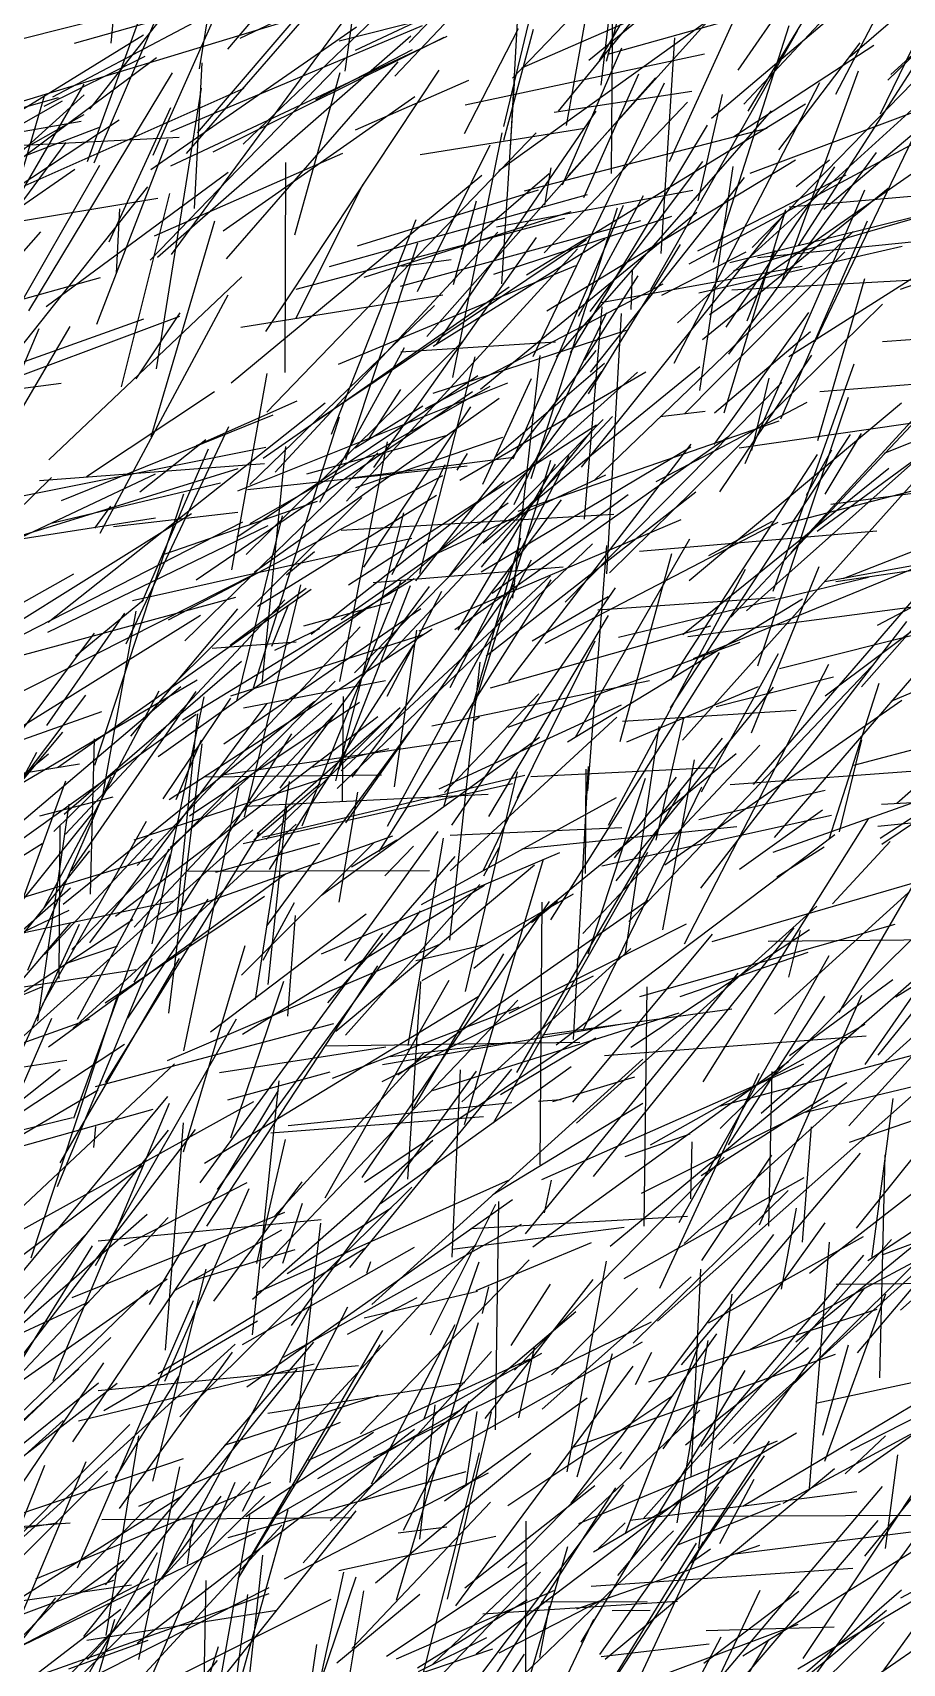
# Model space of a CAD drawing. Header units: metres. Extents: x 0 to 1019, y 0 to 619.
# Drawn here: x 811.9 to 873.8, y 182.3 to 298.4 of the extents above; entities that cross this region are included whole.
import ezdxf

# ---------------------------------------------------------------- set-up
doc = ezdxf.new("R2010")
doc.units = ezdxf.units.M

msp = doc.modelspace()

# ---------------------------------------------------------------- linework, layer by layer
at = {"color": 243}
for p, q in [((838.66, 297.69), (857.03, 317.19)), ((826.8, 227.09), (844.01, 237.71)), ((847.98, 217.8), (848.12, 236.49)), ((823.95, 175.55), (824.21, 188.21))]:
    msp.add_line(p, q, dxfattribs=at)
at = {"color": 80}
for p, q in [((825.75, 297.21), (840.53, 314.6)), ((860.32, 282.04), (865.7, 298.88)), ((845.75, 252.21), (858.73, 269.1)), ((841.11, 243.27), (846.6, 262.43)), ((870.48, 213.29), (874.74, 218.59)), ((845.92, 204.94), (848.72, 209.3))]:
    msp.add_line(p, q, dxfattribs=at)
at = {"color": 209}
for p, q in [((834.1, 295.63), (836.85, 315.13)), ((830.61, 280.12), (849.73, 285.17)), ((847.41, 255.09), (852.81, 258.26)), ((851.4, 232.81), (855.48, 245.31)), ((834.07, 232.33), (840.71, 241.52))]:
    msp.add_line(p, q, dxfattribs=at)
at = {"color": 140}
msp.add_line((852.7, 296.34), (857.86, 315.26), dxfattribs=at)
at = {"color": 211}
for p, q in [((846, 295.13), (863.93, 313.82)), ((842.6, 291.2), (846.44, 298.67)), ((843.3, 250.5), (848.73, 267.95))]:
    msp.add_line(p, q, dxfattribs=at)
at = {"color": 58}
for p, q in [((869.02, 294), (879.35, 313.77)), ((867.74, 269.35), (871.08, 280.89)), ((828.48, 240.95), (837.04, 249.46)), ((854.01, 170.55), (873.7, 187.56))]:
    msp.add_line(p, q, dxfattribs=at)
at = {"color": 130}
for p, q in [((852.2, 296.39), (861.69, 312.75)), ((828.2, 210.45), (846.39, 229.52)), ((819.29, 183.76), (839.04, 198.99))]:
    msp.add_line(p, q, dxfattribs=at)
at = {"color": 180}
for p, q in [((815.92, 292.94), (830.43, 311.37)), ((871.98, 256.2), (888.75, 265.09)), ((852.31, 182.8), (860, 183.72))]:
    msp.add_line(p, q, dxfattribs=at)
at = {"color": 251}
for p, q in [((817.43, 297.64), (818.76, 311.12)), ((862.72, 277.87), (864.7, 282.89)), ((867.88, 272.85), (885.93, 274.26)), ((852.23, 182.95), (860.69, 194.89))]:
    msp.add_line(p, q, dxfattribs=at)
at = {"color": 95}
for p, q in [((845.86, 290.16), (846.94, 309.9)), ((809, 273.48), (820.06, 287.41)), ((858.25, 271.24), (869.67, 282.77)), ((832.29, 264.96), (838.33, 275.96)), ((824.26, 213.43), (836.43, 231.96)), ((805.39, 194.68), (820.06, 208.89))]:
    msp.add_line(p, q, dxfattribs=at)
at = {"color": 178}
msp.add_line((872.21, 292.59), (880.64, 309.95), dxfattribs=at)
at = {"color": 67}
for p, q in [((851.44, 296.41), (866.59, 308.81)), ((819.21, 273.75), (822.35, 278.45)), ((821.15, 243.86), (825.95, 251.02))]:
    msp.add_line(p, q, dxfattribs=at)
at = {"color": 112}
for p, q in [((852.32, 294.65), (854.04, 309.3)), ((854.14, 247.9), (863.52, 251.84)), ((854.02, 218.39), (858.65, 220)), ((810.52, 180.83), (828.69, 187.3))]:
    msp.add_line(p, q, dxfattribs=at)
at = {"color": 38}
for p, q in [((816.24, 289.12), (824.53, 308.49)), ((812.82, 278.9), (825.77, 288.45)), ((825.95, 251.17), (839.64, 255.55)), ((834.13, 227.03), (843.68, 237.75)), ((825.75, 222.43), (833.04, 224.43)), ((844.2, 169.4), (851.8, 185.46))]:
    msp.add_line(p, q, dxfattribs=at)
at = {"color": 111}
for p, q in [((823.58, 291.24), (838.42, 308.64)), ((858.13, 255.54), (872.79, 267.39)), ((818.95, 257.96), (838.84, 262.41)), ((869.02, 259.32), (881.74, 261.19)), ((840.32, 223.09), (857.87, 228.62))]:
    msp.add_line(p, q, dxfattribs=at)
at = {"color": 24}
for p, q in [((823.74, 295.81), (825.79, 308.53)), ((813.81, 217.94), (822.31, 232.49))]:
    msp.add_line(p, q, dxfattribs=at)
at = {"color": 231}
for p, q in [((862.48, 293.29), (876.08, 307.85)), ((810.26, 277.8), (816.64, 288.94)), ((812.96, 256.43), (832.68, 272.04)), ((810.18, 244.45), (823.57, 252.32)), ((814.03, 236.35), (831.92, 250.81)), ((835.19, 198.65), (847.19, 211.03)), ((836.26, 188.06), (847.32, 197.29))]:
    msp.add_line(p, q, dxfattribs=at)
at = {"color": 8}
for p, q in [((872.93, 295.4), (887.06, 308.27)), ((852.56, 225.59), (871.18, 226.97))]:
    msp.add_line(p, q, dxfattribs=at)
at = {"color": 216}
for p, q in [((822.81, 289.79), (837.98, 307.25)), ((821.26, 202.4), (827.26, 216.11))]:
    msp.add_line(p, q, dxfattribs=at)
at = {"color": 108}
for p, q in [((837.64, 295.28), (848.76, 307.02)), ((861.22, 277.41), (868.94, 288.83)), ((827.33, 263.45), (844.42, 273.22)), ((821.3, 204.6), (822.58, 220.79)), ((857.73, 192.32), (859.94, 205.29)), ((804.5, 183.31), (817.17, 196.01))]:
    msp.add_line(p, q, dxfattribs=at)
at = {"color": 86}
for p, q in [((845.39, 291.7), (848.96, 306.64)), ((826.63, 297.98), (836.77, 302.83)), ((854.46, 278.67), (854.55, 281.47)), ((841.9, 255.9), (861.41, 269.67)), ((853.42, 181.38), (864.3, 198.13))]:
    msp.add_line(p, q, dxfattribs=at)
at = {"color": 94}
for p, q in [((826.84, 290.44), (842.86, 305.79)), ((860.02, 278.31), (879.18, 291.68)), ((856.64, 279.69), (862.64, 282.78)), ((854.05, 232.87), (856.45, 249))]:
    msp.add_line(p, q, dxfattribs=at)
at = {"color": 16}
for p, q in [((849.84, 291.78), (852.45, 306.24)), ((846.37, 243.91), (851.89, 255.09)), ((827.81, 208.71), (845.73, 216.72))]:
    msp.add_line(p, q, dxfattribs=at)
at = {"color": 205}
for p, q in [((815.75, 289.21), (821.25, 304.35)), ((853.06, 288.35), (853.16, 303.07)), ((866.37, 283.24), (877.14, 299.97)), ((873.37, 243.53), (891.04, 259.21))]:
    msp.add_line(p, q, dxfattribs=at)
at = {"color": 228}
for p, q in [((820.42, 289.67), (827.11, 304.68)), ((833.12, 269.8), (839.16, 285.07)), ((825.91, 254.79), (831.31, 258.84)), ((844.43, 251.76), (860.13, 256.16)), ((857.94, 229.79), (867.06, 232.94)), ((806.82, 224.96), (815.9, 228.16)), ((806.67, 204.82), (821.48, 222.67))]:
    msp.add_line(p, q, dxfattribs=at)
at = {"color": 165}
for p, q in [((834.82, 297.13), (850.11, 304.32)), ((869.29, 241.5), (870.88, 248.04)), ((828.8, 220.07), (843.95, 221.23)), ((803.28, 185.66), (818.89, 187.92))]:
    msp.add_line(p, q, dxfattribs=at)
at = {"color": 75}
for p, q in [((849.94, 288.17), (865.09, 304.94)), ((847.85, 222.32), (849.46, 222.44))]:
    msp.add_line(p, q, dxfattribs=at)
at = {"color": 185}
for p, q in [((857.18, 289.22), (864.08, 304.35)), ((825.49, 245.58), (842.31, 248.03))]:
    msp.add_line(p, q, dxfattribs=at)
at = {"color": 188}
for p, q in [((870.03, 296.69), (879.46, 304.78)), ((836.93, 238.38), (838.95, 240.49)), ((842.4, 222.28), (854.44, 233.19)), ((806.91, 208.23), (819.67, 217.75)), ((866.7, 182.67), (875.25, 195.54))]:
    msp.add_line(p, q, dxfattribs=at)
at = {"color": 23}
for p, q in [((872.73, 294.99), (882.35, 304.35)), ((834.42, 210.5), (845.96, 224.61)), ((834.92, 165.02), (846.87, 182.97))]:
    msp.add_line(p, q, dxfattribs=at)
at = {"color": 249}
for p, q in [((862.07, 295.72), (867.58, 303.69)), ((814.82, 297.64), (827.69, 301.26)), ((819.64, 257.88), (824.37, 268.77)), ((826.41, 250.89), (829.63, 263.99)), ((832.41, 237), (847.92, 248.24))]:
    msp.add_line(p, q, dxfattribs=at)
at = {"color": 91}
for p, q in [((845.03, 288.56), (863.66, 301.95)), ((834.26, 205.76), (839.21, 208.37))]:
    msp.add_line(p, q, dxfattribs=at)
at = {"color": 32}
for p, q in [((849.28, 292.8), (857.16, 302.44)), ((861.41, 275.5), (871.91, 289.84)), ((856.85, 239.14), (873.71, 250.87)), ((820.79, 202.96), (835.5, 211.86)), ((826.78, 205.01), (839.04, 211.95)), ((841.38, 186.88), (844.52, 200.23)), ((808.67, 180.11), (815.67, 196.69))]:
    msp.add_line(p, q, dxfattribs=at)
at = {"color": 241}
for p, q in [((852.78, 296.85), (870.42, 301.79)), ((803.6, 235.91), (822.4, 251.84)), ((843.95, 238.77), (847.51, 246.21))]:
    msp.add_line(p, q, dxfattribs=at)
at = {"color": 48}
for p, q in [((862.77, 292.8), (868.32, 301.87)), ((808.26, 244.96), (816.25, 255.64))]:
    msp.add_line(p, q, dxfattribs=at)
at = {"color": 54}
for p, q in [((802.82, 295.87), (822.41, 300.82)), ((862.92, 288.39), (875.04, 292.9)), ((864.57, 258.64), (870.32, 274.8)), ((837.12, 241.91), (847.35, 260.87)), ((814.79, 221.11), (821.67, 239.92)), ((816.32, 223.37), (833.29, 227.86))]:
    msp.add_line(p, q, dxfattribs=at)
at = {"color": 235}
for p, q in [((821.74, 282.59), (835.68, 301.53)), ((863.46, 253.31), (869.91, 272.44)), ((802.99, 258.66), (820.6, 266.98)), ((851.36, 244.43), (852.72, 261.87)), ((858.97, 177.67), (863.63, 187.52))]:
    msp.add_line(p, q, dxfattribs=at)
at = {"color": 107}
for p, q in [((868.16, 285.81), (886.04, 300.93)), ((826.49, 188.36), (836.58, 204.99)), ((832.14, 195.48), (848.09, 204.39)), ((841.17, 193.89), (851.31, 201.21))]:
    msp.add_line(p, q, dxfattribs=at)
at = {"color": 168}
for p, q in [((813.28, 293.8), (825.53, 300.27)), ((816.65, 262.75), (825.77, 279.71)), ((812.56, 229.22), (819.95, 242.25)), ((846.66, 240.28), (861.97, 241.87)), ((820.78, 235.29), (837.49, 241.21)), ((862.39, 182.86), (875.97, 191.2)), ((839.31, 181.75), (844.19, 184.15)), ((829.43, 178.23), (844.6, 183.36))]:
    msp.add_line(p, q, dxfattribs=at)
at = {"color": 64}
for p, q in [((833.66, 297.8), (844.17, 300.45)), ((848.96, 292.71), (858.76, 294.22)), ((834.77, 252.82), (852.46, 270.85)), ((859.58, 223.71), (871.34, 242.42)), ((827.81, 210.78), (829.84, 219.6))]:
    msp.add_line(p, q, dxfattribs=at)
at = {"color": 183}
for p, q in [((846.66, 295.87), (855.99, 299.94)), ((839.24, 279.96), (844.41, 290.4)), ((851.56, 274.22), (862.51, 288.06)), ((851.02, 234.27), (863.61, 247.68)), ((856.71, 234.52), (858.95, 246.62)), ((810.18, 234.01), (814.21, 245.14)), ((869.95, 220.58), (886.05, 238.34))]:
    msp.add_line(p, q, dxfattribs=at)
at = {"color": 194}
for p, q in [((860.18, 292.3), (868.67, 299.47)), ((795.84, 283.24), (813.98, 293.53)), ((826.85, 250.33), (836.97, 252.28)), ((822.06, 243.81), (823.86, 248.04)), ((854.44, 226.18), (867.14, 234.55)), ((827.51, 205.69), (829.4, 223.78)), ((867.14, 210.08), (885.01, 224)), ((858.04, 203.56), (870.77, 218.64)), ((803.42, 194.89), (821.49, 214.06)), ((805.82, 186.24), (818.77, 199.33))]:
    msp.add_line(p, q, dxfattribs=at)
at = {"color": 210}
for p, q in [((863.06, 283.09), (879.89, 300.38)), ((848.46, 278.59), (866.14, 289.32)), ((818.17, 273.17), (821.61, 286.93)), ((850.71, 278.2), (855.34, 286.78)), ((861.61, 280.07), (875.05, 280.82)), ((831.68, 255.57), (845.42, 266.43)), ((817.02, 229.32), (828.36, 236.91)), ((829.78, 188.33), (844.3, 195.89))]:
    msp.add_line(p, q, dxfattribs=at)
at = {"color": 98}
for p, q in [((810.12, 293.2), (829.36, 299.03)), ((808.67, 282.93), (815.53, 294.71)), ((842.26, 266.52), (855.5, 274.24)), ((833.51, 182.35), (839.42, 187.25))]:
    msp.add_line(p, q, dxfattribs=at)
at = {"color": 204}
for p, q in [((820.26, 288.64), (834.9, 298.8)), ((833.72, 252.2), (837.1, 269.25)), ((809.54, 248.05), (823.79, 256.92)), ((802.19, 228.58), (812.15, 247.17))]:
    msp.add_line(p, q, dxfattribs=at)
at = {"color": 246}
for p, q in [((821.69, 291.34), (839.61, 298.9)), ((846.13, 264.79), (852.73, 278.46)), ((827.06, 261.25), (842.62, 276.57)), ((817.74, 235.51), (836.41, 249.71)), ((861.49, 244.87), (880.71, 246.28)), ((827.09, 202), (846.01, 215.34))]:
    msp.add_line(p, q, dxfattribs=at)
at = {"color": 19}
for p, q in [((845.39, 290.72), (847.49, 298.62)), ((801.49, 289.64), (815.31, 292.09)), ((806.77, 272.41), (822.33, 278.21)), ((827.14, 265.87), (842.79, 267.54))]:
    msp.add_line(p, q, dxfattribs=at)
at = {"color": 215}
for p, q in [((855.84, 280.09), (866.28, 298.52)), ((812.36, 242.64), (817.59, 243.99)), ((851.03, 227.38), (859.47, 244.7)), ((821.46, 225.23), (840.83, 233.51)), ((808.74, 189.09), (826.26, 205.04))]:
    msp.add_line(p, q, dxfattribs=at)
at = {"color": 82}
for p, q in [((803.88, 288.46), (819.74, 298.23)), ((806.15, 261.61), (820.59, 263.84)), ((822.15, 235.56), (823.6, 249.89))]:
    msp.add_line(p, q, dxfattribs=at)
at = {"color": 131}
for p, q in [((820.73, 282.39), (838.78, 298.16)), ((852.85, 241.97), (862.6, 260.2)), ((836.12, 196.99), (855.91, 206.63))]:
    msp.add_line(p, q, dxfattribs=at)
at = {"color": 79}
for p, q in [((821.69, 288.89), (841.35, 298.14)), ((828.44, 277.1), (840.79, 295.7)), ((834.59, 245.38), (849.49, 265.13)), ((853.67, 247.93), (857.34, 261.31)), ((820.37, 233.53), (824.05, 251.1))]:
    msp.add_line(p, q, dxfattribs=at)
at = {"color": 220}
for p, q in [((824.69, 289.9), (841.15, 298.05)), ((859.23, 286.4), (860.96, 293.97)), ((841.72, 211.24), (842.31, 224.55))]:
    msp.add_line(p, q, dxfattribs=at)
at = {"color": 167}
for p, q in [((832.01, 293.61), (838.89, 297.18)), ((824.16, 245.42), (836.69, 245.56)), ((858.32, 197.87), (867.07, 204.81))]:
    msp.add_line(p, q, dxfattribs=at)
at = {"color": 115}
for p, q in [((849.57, 287.55), (853.78, 297.29)), ((848.88, 222.31), (854.72, 224.06)), ((810.42, 183.27), (827.74, 191.63))]:
    msp.add_line(p, q, dxfattribs=at)
at = {"color": 159}
for p, q in [((856.59, 282.67), (857.55, 298.02)), ((803.04, 282.31), (818, 292.17)), ((863.45, 282.38), (879.26, 283.99)), ((795.3, 222.34), (814.28, 225.24))]:
    msp.add_line(p, q, dxfattribs=at)
at = {"color": 198}
for p, q in [((861.75, 290.98), (871.73, 297.49)), ((817.61, 263.23), (826.46, 264.26)), ((837.6, 244.71), (839.2, 255.86)), ((811.75, 211.19), (817.95, 229.95)), ((858.69, 215.38), (858.8, 219.44)), ((820.4, 195.29), (824.21, 210.38)), ((837.74, 182.64), (849.01, 187.53)), ((848.05, 186.69), (855.58, 186.73)), ((814.42, 181.93), (820.08, 183.98))]:
    msp.add_line(p, q, dxfattribs=at)
at = {"color": 30}
for p, q in [((864.97, 290.04), (870.74, 297.66)), ((850.13, 275.6), (859.88, 291.8)), ((861.48, 282.03), (875.34, 285.45)), ((859.42, 237.5), (874.08, 256.47)), ((872.95, 250.8), (883.15, 255.09)), ((829.7, 204.12), (846.65, 213.58)), ((859.07, 192.8), (875.03, 192.87)), ((852.12, 190.49), (854.03, 192.32))]:
    msp.add_line(p, q, dxfattribs=at)
at = {"color": 12}
for p, q in [((802.42, 283.01), (820.66, 296.61)), ((848.74, 235.24), (860.74, 254.27)), ((812.07, 188.33), (828.8, 195.21))]:
    msp.add_line(p, q, dxfattribs=at)
at = {"color": 25}
for p, q in [((812.67, 293.14), (819.87, 296.71)), ((834.14, 242.14), (846.17, 259.17)), ((831.16, 256.17), (837.31, 257.85)), ((849.11, 226.33), (868.94, 241.31))]:
    msp.add_line(p, q, dxfattribs=at)
at = {"color": 118}
for p, q in [((820.21, 282.19), (834.15, 296.59)), ((857.76, 277.72), (877.31, 295.53)), ((863.03, 268.65), (864.27, 273.79)), ((802.7, 234.11), (815.64, 251.22)), ((833.19, 223.98), (846.49, 229.05))]:
    msp.add_line(p, q, dxfattribs=at)
at = {"color": 238}
for p, q in [((823.38, 285.86), (823.92, 296.22)), ((839.25, 174.27), (857.47, 191.75))]:
    msp.add_line(p, q, dxfattribs=at)
at = {"color": 39}
for p, q in [((825.65, 282.27), (837.86, 296.31)), ((846.87, 287.12), (864.14, 291.58)), ((832.87, 229.32), (841.92, 239.75)), ((865.67, 231.15), (866.5, 234.49))]:
    msp.add_line(p, q, dxfattribs=at)
at = {"color": 123}
for p, q in [((842.64, 293.25), (859.68, 296.86)), ((852.72, 259.86), (853.77, 278.4)), ((822.68, 255.09), (836.43, 268.48)), ((838.7, 177.86), (843.66, 197.3)), ((853.51, 188.57), (858.02, 193.95))]:
    msp.add_line(p, q, dxfattribs=at)
at = {"color": 146}
for p, q in [((811.59, 278.57), (821.8, 295.51)), ((842.62, 187.7), (851.86, 194.97))]:
    msp.add_line(p, q, dxfattribs=at)
at = {"color": 242}
for p, q in [((830.52, 283.98), (833.74, 295.55)), ((865.15, 208.96), (866.21, 214.72)), ((841.98, 186.41), (854.6, 203.47))]:
    msp.add_line(p, q, dxfattribs=at)
at = {"color": 142}
for p, q in [((834.82, 291.47), (842.89, 294.99)), ((806.5, 218.78), (813.81, 224.6))]:
    msp.add_line(p, q, dxfattribs=at)
at = {"color": 245}
for p, q in [((839.9, 276.75), (856.19, 295.16)), ((802.15, 191.33), (815.13, 203.28)), ((819.4, 193.5), (833.76, 199.49))]:
    msp.add_line(p, q, dxfattribs=at)
at = {"color": 240}
for p, q in [((845.25, 280.5), (846.17, 295.14)), ((815.68, 266.79), (824.79, 272.85)), ((836.75, 224.94), (854.11, 227.89)), ((825.14, 224.38), (836.99, 226.2)), ((833.04, 192.48), (850.52, 207.37)), ((802.12, 190.91), (817.42, 205.51))]:
    msp.add_line(p, q, dxfattribs=at)
at = {"color": 179}
for p, q in [((847.48, 275.34), (856.83, 294.8)), ((829.09, 214.18), (839.75, 225.82))]:
    msp.add_line(p, q, dxfattribs=at)
at = {"color": 225}
for p, q in [((851.08, 286.65), (854.99, 295.44)), ((839.12, 259.36), (851.97, 275.76)), ((823.02, 242.63), (835.12, 250.73)), ((829.96, 210.07), (837.38, 214.75)), ((860.38, 180.8), (872.34, 194.9)), ((846.96, 181.02), (846.97, 192.45))]:
    msp.add_line(p, q, dxfattribs=at)
at = {"color": 88}
for p, q in [((857.51, 274.85), (867.89, 294.84)), ((866.2, 287.43), (868.58, 289.33)), ((859.62, 182.34), (866.38, 187.45))]:
    msp.add_line(p, q, dxfattribs=at)
at = {"color": 97}
for p, q in [((865.13, 280.52), (870.64, 295.65)), ((828.18, 252.04), (829.87, 268.93)), ((853.55, 255.36), (871.35, 259.62)), ((868.24, 196.71), (872.58, 208.63)), ((871.6, 181.24), (887.94, 192.58))]:
    msp.add_line(p, q, dxfattribs=at)
at = {"color": 74}
for p, q in [((867.56, 276.39), (876.95, 295.96)), ((829.11, 267.1), (844.96, 284.18)), ((846.03, 258.14), (847.97, 275.4)), ((803.23, 256.99), (813.19, 266.71))]:
    msp.add_line(p, q, dxfattribs=at)
at = {"color": 157}
for p, q in [((794.08, 288.26), (813.7, 293.76)), ((826.04, 260.14), (828.54, 274.12)), ((859.45, 244.34), (864.94, 254.2))]:
    msp.add_line(p, q, dxfattribs=at)
at = {"color": 121}
for p, q in [((806.9, 274.13), (812.69, 293.89)), ((833.62, 274.79), (850.52, 281.81)), ((849.92, 247.91), (866.64, 258.09))]:
    msp.add_line(p, q, dxfattribs=at)
at = {"color": 84}
for p, q in [((810.01, 288.98), (815.52, 293.96)), ((827.86, 257.55), (840.59, 265.46)), ((814.63, 233.12), (833.38, 252.22)), ((808.85, 233.84), (821.89, 236.58))]:
    msp.add_line(p, q, dxfattribs=at)
at = {"color": 46}
for p, q in [((810.69, 287.21), (826.91, 294.42)), ((819.07, 234.72), (833.26, 249.8)), ((813.32, 202.46), (821.6, 222.2))]:
    msp.add_line(p, q, dxfattribs=at)
at = {"color": 105}
for p, q in [((820.66, 274.46), (823.87, 294.44)), ((861.77, 281.44), (877.24, 285.93)), ((860.39, 271.33), (867.22, 277.12)), ((823.52, 269), (830.69, 272.17))]:
    msp.add_line(p, q, dxfattribs=at)
at = {"color": 99}
for p, q in [((825.42, 284.28), (839.06, 293.84)), ((858.57, 281.93), (877.79, 292.22)), ((829.82, 274.18), (829.88, 289.14)), ((848.32, 254.92), (864.91, 263.53)), ((826.92, 242.56), (830.94, 259.09)), ((850.31, 222.26), (860.25, 234.22))]:
    msp.add_line(p, q, dxfattribs=at)
at = {"color": 21}
for p, q in [((803.9, 286), (815.51, 292.55)), ((806.89, 213.7), (813.22, 228.24)), ((841.72, 211.79), (853.95, 213.37)), ((837.74, 186.81), (843.59, 206.59))]:
    msp.add_line(p, q, dxfattribs=at)
at = {"color": 42}
for p, q in [((817.29, 283.48), (821.68, 293.05)), ((826.39, 262.48), (843.53, 273.99)), ((865.28, 193.72), (877.05, 200.1))]:
    msp.add_line(p, q, dxfattribs=at)
at = {"color": 163}
for p, q in [((840.62, 276.23), (851.95, 292.78)), ((865.7, 285.98), (880.27, 287.25)), ((860.36, 269.07), (867.1, 278.47)), ((843.89, 266.25), (847.37, 273.76)), ((825.01, 216.04), (839.46, 235.87))]:
    msp.add_line(p, q, dxfattribs=at)
at = {"color": 252}
for p, q in [((847.01, 281.14), (866.87, 293.31)), ((839.82, 271.64), (856.72, 280.51)), ((841.47, 259.64), (852.36, 274.26)), ((871.1, 224.95), (879.96, 237.72)), ((807.9, 211.44), (827.59, 222.31)), ((800.54, 188.84), (817.88, 202.25))]:
    msp.add_line(p, q, dxfattribs=at)
at = {"color": 34}
for p, q in [((848.25, 282.71), (858.45, 293.44)), ((844.68, 281.19), (857.35, 285.33))]:
    msp.add_line(p, q, dxfattribs=at)
at = {"color": 78}
for p, q in [((849.14, 275.31), (864.44, 292.81)), ((816.52, 212.38), (832.39, 213.9)), ((825.76, 191.27), (842.71, 195.97))]:
    msp.add_line(p, q, dxfattribs=at)
at = {"color": 196}
for p, q in [((797.69, 284.44), (816.68, 291.68)), ((850.89, 183.83), (862.57, 203.17))]:
    msp.add_line(p, q, dxfattribs=at)
at = {"color": 206}
for p, q in [((839.44, 289.71), (851.15, 291.59)), ((872.17, 241.06), (882.6, 247.78)), ((841.57, 241.26), (853.79, 241.81))]:
    msp.add_line(p, q, dxfattribs=at)
at = {"color": 147}
for p, q in [((800.63, 272.13), (814.23, 290.57)), ((826.66, 277.41), (841.04, 279.73)), ((808.35, 212.22), (821.96, 224.98))]:
    msp.add_line(p, q, dxfattribs=at)
at = {"color": 60}
for p, q in [((808.41, 290.23), (822.28, 290.95)), ((856.51, 271.07), (859.72, 271.44)), ((816.27, 246.25), (822.61, 265.55)), ((858.24, 233.53), (868.51, 253.44)), ((844.65, 220.8), (855.64, 240.05)), ((818.04, 193.33), (826.07, 204.47))]:
    msp.add_line(p, q, dxfattribs=at)
at = {"color": 214}
for p, q in [((816.42, 277.64), (821.5, 290.8)), ((859.99, 261.17), (864.5, 263.62)), ((839.53, 236.33), (853.42, 243.94)), ((863.7, 221.48), (879.36, 235.16)), ((797.84, 167.45), (813.5, 186.98)), ((847.94, 182.74), (848.64, 186.39))]:
    msp.add_line(p, q, dxfattribs=at)
at = {"color": 29}
for p, q in [((828.53, 271.38), (847.69, 291.24)), ((862.17, 238.84), (868.07, 243.06))]:
    msp.add_line(p, q, dxfattribs=at)
at = {"color": 83}
for p, q in [((841.76, 273.83), (845.27, 291.24)), ((844.87, 284.57), (858.85, 287.18)), ((865.67, 275.34), (875.22, 281.37))]:
    msp.add_line(p, q, dxfattribs=at)
at = {"color": 218}
for p, q in [((820.53, 283.92), (833.94, 289.8)), ((813.91, 265.08), (828.96, 271.19)), ((833.52, 244.58), (851.69, 262)), ((831.49, 196.79), (847.27, 203.99))]:
    msp.add_line(p, q, dxfattribs=at)
at = {"color": 27}
for p, q in [((851.53, 278.54), (859.56, 289.2)), ((842.15, 255.86), (849.06, 267.67)), ((853.11, 186.08), (855.81, 186.11))]:
    msp.add_line(p, q, dxfattribs=at)
at = {"color": 175}
for p, q in [((810.74, 285.81), (814.86, 288.67)), ((808.22, 253.3), (826.32, 258.2)), ((816.86, 244.24), (819.22, 257.2)), ((819.08, 230.8), (830.29, 248.48)), ((847.32, 245.43), (860.29, 246.07)), ((802.52, 226.28), (812.5, 230.47)), ((853.9, 180.47), (866.33, 185.12))]:
    msp.add_line(p, q, dxfattribs=at)
at = {"color": 254}
for p, q in [((825.99, 273.46), (843.82, 288.23)), ((851.81, 266.5), (870.26, 284.22)), ((858.72, 195.57), (859.42, 210.37))]:
    msp.add_line(p, q, dxfattribs=at)
at = {"color": 69}
for p, q in [((842.35, 282.98), (848.61, 288.36)), ((841.56, 251.78), (850.03, 268.29)), ((846.32, 224.37), (857.94, 244.31)), ((818.63, 228.24), (824.34, 236.72)), ((816.52, 201.74), (835.04, 203.51))]:
    msp.add_line(p, q, dxfattribs=at)
at = {"color": 186}
for p, q in [((848.31, 286.1), (848.76, 288.75)), ((813.73, 231.07), (813.82, 241.97)), ((846.14, 203.18), (861.07, 218.34)), ((869.68, 195.8), (872.55, 198.52))]:
    msp.add_line(p, q, dxfattribs=at)
at = {"color": 224}
for p, q in [((859.19, 282.84), (869.76, 288.27)), ((825.51, 197.84), (836.46, 201.4)), ((843.89, 185.85), (857.75, 186.74))]:
    msp.add_line(p, q, dxfattribs=at)
at = {"color": 135}
for p, q in [((859.34, 272.9), (861.71, 288.85)), ((812.69, 236.16), (820.86, 251.53)), ((865.73, 225.57), (873.08, 231)), ((830.57, 172.99), (833.99, 188.82))]:
    msp.add_line(p, q, dxfattribs=at)
at = {"color": 154}
msp.add_line((830.59, 278.03), (835.38, 287.6), dxfattribs=at)
at = {"color": 226}
for p, q in [((832.97, 281.73), (851.35, 286.87)), ((802.98, 224.03), (815.92, 240.14)), ((828.26, 232.36), (830.48, 236.48))]:
    msp.add_line(p, q, dxfattribs=at)
at = {"color": 132}
for p, q in [((834.97, 283.21), (847.85, 287.2)), ((868.27, 251.17), (886.07, 264.53)), ((825.47, 247.77), (839.47, 257.4)), ((809.15, 204.61), (821.53, 220.26)), ((814.72, 198.09), (824.18, 212.14))]:
    msp.add_line(p, q, dxfattribs=at)
at = {"color": 138}
for p, q in [((859.53, 276.55), (872.74, 287.31)), ((828.87, 254.71), (830.03, 257.58)), ((829.08, 254.44), (832.29, 255.97)), ((869.26, 228.64), (877.86, 243.47)), ((850.73, 192.28), (864.86, 198.15))]:
    msp.add_line(p, q, dxfattribs=at)
at = {"color": 152}
for p, q in [((862.57, 267.72), (871.08, 287.2)), ((842.06, 267.25), (842.8, 268.42)), ((829.66, 210.81), (831.05, 215.08)), ((835.46, 206.9), (843.52, 208.81))]:
    msp.add_line(p, q, dxfattribs=at)
at = {"color": 156}
for p, q in [((804.21, 283.83), (820.77, 286.61)), ((814.62, 238.73), (823.49, 251.49)), ((847.46, 211.96), (865.66, 225.15)), ((814.67, 208.37), (829.79, 214.44)), ((848.79, 202.85), (854.91, 209.03)), ((825.26, 176.05), (830.04, 193.28))]:
    msp.add_line(p, q, dxfattribs=at)
at = {"color": 50}
for p, q in [((817.83, 281.25), (818.05, 285.84)), ((843.73, 273), (859.12, 285.61)), ((864.66, 228.52), (874.16, 237.16)), ((838.56, 216.79), (839.49, 230.84))]:
    msp.add_line(p, q, dxfattribs=at)
at = {"color": 234}
for p, q in [((835.45, 280.97), (850.18, 285.64)), ((821.54, 228.59), (823.91, 247.77)), ((873.64, 186.98), (886, 193.62))]:
    msp.add_line(p, q, dxfattribs=at)
at = {"color": 233}
for p, q in [((841.8, 280.45), (843.44, 286.4)), ((808.22, 224.29), (827.52, 241.65))]:
    msp.add_line(p, q, dxfattribs=at)
at = {"color": 141}
for p, q in [((846.05, 268.05), (853.91, 286.11)), ((833.8, 262.98), (853.22, 264.1)), ((798.91, 213.64), (818.39, 226.38)), ((850.59, 186.21), (863.61, 190.73))]:
    msp.add_line(p, q, dxfattribs=at)
at = {"color": 153}
for p, q in [((847.33, 266.64), (853.47, 285.92)), ((814.91, 254.02), (819.74, 258.02)), ((804.63, 192.69), (816.53, 202.28))]:
    msp.add_line(p, q, dxfattribs=at)
at = {"color": 139}
for p, q in [((850.91, 267.45), (865.5, 285.66)), ((840.36, 276.07), (852.6, 283.71))]:
    msp.add_line(p, q, dxfattribs=at)
at = {"color": 227}
for p, q in [((861.08, 271.31), (865.45, 285.8)), ((861.39, 219.23), (868.23, 229.8))]:
    msp.add_line(p, q, dxfattribs=at)
at = {"color": 100}
for p, q in [((820.3, 269.61), (824.83, 284.98)), ((846.42, 264.33), (864.98, 270.75)), ((870.31, 246.24), (875.88, 247.71))]:
    msp.add_line(p, q, dxfattribs=at)
at = {"color": 22}
for p, q in [((838.03, 280.34), (855.15, 285)), ((856.23, 266.43), (866.98, 272.09)), ((824.63, 254.57), (830.6, 255.03)), ((803.89, 244.52), (815.18, 246.34)), ((808.41, 199.64), (816.12, 212.04)), ((869.05, 209.3), (887.8, 209.53)), ((854.06, 191.59), (859.28, 204.99))]:
    msp.add_line(p, q, dxfattribs=at)
at = {"color": 230}
for p, q in [((865.1, 270.89), (871.27, 284.98)), ((843.78, 260), (858.7, 268.89)), ((840.26, 249.05), (855.75, 252.27)), ((872.04, 225.6), (884.9, 241.6)), ((830.03, 220.61), (845.95, 222.23)), ((856.82, 171.53), (864.24, 184))]:
    msp.add_line(p, q, dxfattribs=at)
at = {"color": 72}
msp.add_line((811.05, 282.64), (812.44, 284.2), dxfattribs=at)
at = {"color": 223}
for p, q in [((832.05, 270.77), (851.28, 283.66)), ((866.64, 212.3), (867.29, 220.5)), ((831.1, 189.48), (844.5, 204.52))]:
    msp.add_line(p, q, dxfattribs=at)
at = {"color": 192}
for p, q in [((834.14, 268.01), (839.27, 283.43)), ((839.13, 232.35), (843.94, 233.46)), ((843.05, 213.28), (858.47, 214.14))]:
    msp.add_line(p, q, dxfattribs=at)
at = {"color": 10}
for p, q in [((836.14, 267.43), (847.71, 283.81)), ((871.3, 210.99), (887.7, 221.82)), ((848.11, 200.4), (858.73, 209.83)), ((831.34, 178.7), (832.08, 183.66))]:
    msp.add_line(p, q, dxfattribs=at)
at = {"color": 17}
for p, q in [((851.41, 272.67), (857.97, 283.31)), ((827.72, 229.57), (830.14, 245.09)), ((813.62, 216.25), (820.36, 232.52)), ((809.9, 176.87), (820.27, 187.39))]:
    msp.add_line(p, q, dxfattribs=at)
at = {"color": 6}
for p, q in [((873.61, 280.12), (884.99, 284.05)), ((833.9, 243.7), (833.97, 251.13)), ((843.96, 238.36), (845.06, 240.38)), ((859.95, 206.55), (870.99, 212.71)), ((857.85, 188.26), (863.94, 197.08))]:
    msp.add_line(p, q, dxfattribs=at)
at = {"color": 73}
for p, q in [((834.18, 265.03), (850.63, 282.99)), ((860.51, 250.41), (868.86, 252.54)), ((872.3, 240.63), (888.64, 251.67)), ((814.18, 232.12), (817.92, 233.39))]:
    msp.add_line(p, q, dxfattribs=at)
at = {"color": 202}
for p, q in [((838.11, 281.77), (841.63, 282.24)), ((851.76, 216.96), (866.06, 234.67))]:
    msp.add_line(p, q, dxfattribs=at)
at = {"color": 35}
for p, q in [((859.28, 279.86), (873.74, 283.19)), ((827.3, 266.23), (840.45, 278.96))]:
    msp.add_line(p, q, dxfattribs=at)
at = {"color": 197}
for p, q in [((807.42, 278.37), (816.69, 280.96)), ((804.36, 253.99), (814.79, 259.86))]:
    msp.add_line(p, q, dxfattribs=at)
at = {"color": 109}
for p, q in [((813, 267.98), (826.73, 280.99)), ((857.27, 252.29), (867.71, 268.36)), ((833.44, 245.13), (838.28, 264.2)), ((819.29, 239.1), (835.17, 256.08))]:
    msp.add_line(p, q, dxfattribs=at)
at = {"color": 177}
for p, q in [((851.14, 275.07), (854.94, 281.06)), ((844.75, 268.16), (852.56, 274.86)), ((855.05, 261.48), (871.94, 262.92)), ((865, 253.12), (877.64, 256.28))]:
    msp.add_line(p, q, dxfattribs=at)
at = {"color": 59}
for p, q in [((852.3, 279.17), (866.63, 281.75)), ((808.49, 200.83), (823.45, 220.32)), ((850.61, 195.59), (853.12, 204.37)), ((815.49, 184.23), (830.67, 203.25)), ((804.88, 180.4), (820.15, 188.34))]:
    msp.add_line(p, q, dxfattribs=at)
at = {"color": 201}
for p, q in [((828.26, 268.09), (845.78, 280.29)), ((829.75, 173.36), (834.89, 188.47))]:
    msp.add_line(p, q, dxfattribs=at)
at = {"color": 49}
for p, q in [((851.14, 263.75), (852.38, 278.87)), ((820.79, 246.86), (838.42, 259.39))]:
    msp.add_line(p, q, dxfattribs=at)
at = {"color": 187}
for p, q in [((852.91, 259.93), (872.33, 279.06)), ((828.61, 230.64), (829.94, 243.3)), ((872, 241.91), (881.9, 242.87)), ((822.58, 218.72), (826.99, 233.41))]:
    msp.add_line(p, q, dxfattribs=at)
at = {"color": 203}
for p, q in [((800.39, 271.12), (819.77, 278)), ((818.84, 248.3), (826.46, 257.36)), ((816.77, 192.57), (834.54, 192.71))]:
    msp.add_line(p, q, dxfattribs=at)
at = {"color": 120}
for p, q in [((808.97, 268.01), (814.52, 277.46)), ((833.81, 245.84), (848.7, 259.73))]:
    msp.add_line(p, q, dxfattribs=at)
at = {"color": 63}
for p, q in [((808.09, 267.36), (812.32, 277.33)), ((865.2, 263.37), (884.53, 268.38)), ((844.31, 242.6), (852.83, 256.89)), ((858.23, 212.21), (877.35, 229.51)), ((798.14, 212.37), (816.51, 223.15)), ((848.29, 214.38), (848.77, 216.72))]:
    msp.add_line(p, q, dxfattribs=at)
at = {"color": 77}
for p, q in [((838.05, 275.66), (849.07, 276.37)), ((840.78, 244.57), (853.76, 250.55)), ((815.04, 228.16), (821.58, 240.28)), ((830.27, 206.36), (843.44, 224.46)), ((808.02, 203.78), (820, 214.29))]:
    msp.add_line(p, q, dxfattribs=at)
at = {"color": 47}
for p, q in [((840.36, 272.72), (854.13, 277.21)), ((812.69, 232.76), (820.35, 240.97)), ((849.89, 195.95), (852.69, 210.94))]:
    msp.add_line(p, q, dxfattribs=at)
at = {"color": 92}
for p, q in [((861.54, 256.78), (880.26, 276.69)), ((829.46, 244.61), (840.11, 258.97)), ((833.42, 227.31), (847.58, 239.15)), ((847.35, 235.04), (849.21, 236.56)), ((846.45, 199.8), (847.56, 204.77))]:
    msp.add_line(p, q, dxfattribs=at)
at = {"color": 125}
for p, q in [((872.34, 276.4), (879.37, 276.92)), ((868.26, 265.54), (870.84, 269.84)), ((837.31, 225.52), (845.86, 226.52)), ((843.86, 207.23), (844.32, 209.11)), ((851.61, 187.81), (870.24, 189.1))]:
    msp.add_line(p, q, dxfattribs=at)
at = {"color": 253}
for p, q in [((839.42, 259.88), (843.36, 275.3)), ((852.36, 239.09), (868.72, 242.69)), ((824.52, 227.26), (835.6, 235.66)), ((860.72, 221.97), (880.66, 227.24))]:
    msp.add_line(p, q, dxfattribs=at)
at = {"color": 255}
for p, q in [((860.77, 265.69), (867.31, 275.42)), ((813.18, 263.48), (825.23, 266.33)), ((822.62, 225.91), (826.53, 244.66)), ((835.99, 207.85), (855.28, 225.32))]:
    msp.add_line(p, q, dxfattribs=at)
at = {"color": 62}
for p, q in [((838.48, 259.43), (854.91, 274.22)), ((849.76, 257.84), (865.18, 273.47)), ((820.17, 207.86), (829.34, 223.1))]:
    msp.add_line(p, q, dxfattribs=at)
at = {"color": 160}
for p, q in [((843.92, 262.05), (859.35, 274.62)), ((834.39, 266.67), (846.09, 268.16)), ((853.83, 249.37), (866.2, 250.16)), ((820.66, 175.39), (834.88, 193.17))]:
    msp.add_line(p, q, dxfattribs=at)
at = {"color": 221}
for p, q in [((797.36, 271.24), (813.88, 273.44)), ((859.27, 242.37), (868.26, 244.46)), ((854.76, 202.17), (855.92, 204.47)), ((838.25, 191.79), (842.93, 200.97))]:
    msp.add_line(p, q, dxfattribs=at)
at = {"color": 51}
for p, q in [((823.48, 259.43), (843.16, 272.83)), ((850.48, 248.23), (858.62, 262.35)), ((840.34, 182.27), (859.33, 200.34)), ((834.58, 183.38), (844.43, 193.79))]:
    msp.add_line(p, q, dxfattribs=at)
at = {"color": 232}
for p, q in [((826.46, 265.76), (845.68, 273.46)), ((872.28, 243.48), (888.12, 244.25)), ((845.76, 228.59), (858.39, 234.96)), ((855.83, 219.22), (871.1, 227.81)), ((804.09, 217.2), (820.42, 221.76))]:
    msp.add_line(p, q, dxfattribs=at)
at = {"color": 184}
for p, q in [((835.75, 269.42), (838.05, 272.98)), ((832.67, 215.45), (841.49, 230.94)), ((867.15, 194.77), (868.58, 212.3)), ((842.68, 194.92), (843.48, 200.24)), ((870.64, 195.91), (876.64, 200.09)), ((858.66, 189.46), (860.09, 190.47)), ((845.06, 183.06), (852.14, 186.73))]:
    msp.add_line(p, q, dxfattribs=at)
at = {"color": 134}
msp.add_line((827.65, 260), (845.06, 272.37), dxfattribs=at)
at = {"color": 44}
for p, q in [((834.81, 268.83), (839.62, 271.82)), ((812.33, 266.5), (828.35, 267.72)), ((858.48, 255.4), (875.03, 257.58)), ((850.57, 220.77), (867.66, 236.22))]:
    msp.add_line(p, q, dxfattribs=at)
at = {"color": 237}
for p, q in [((835.42, 260.33), (843.05, 271.74)), ((841.58, 238.73), (853.43, 249.67)), ((824.71, 168.72), (827.16, 187.23))]:
    msp.add_line(p, q, dxfattribs=at)
at = {"color": 103}
for p, q in [((858.59, 259.4), (873.7, 272.03)), ((833.66, 236.49), (834.99, 244.32)), ((851.77, 190.25), (866.21, 198.73)), ((806.98, 184.44), (822.47, 194.24))]:
    msp.add_line(p, q, dxfattribs=at)
at = {"color": 102}
for p, q in [((862.66, 257.24), (879.45, 272.18)), ((855.07, 229.78), (873.25, 234.94))]:
    msp.add_line(p, q, dxfattribs=at)
at = {"color": 5}
for p, q in [((865.81, 261.37), (875.7, 272.15)), ((807.17, 253.52), (826.82, 263.56)), ((857.81, 190.79), (865.09, 193.67))]:
    msp.add_line(p, q, dxfattribs=at)
at = {"color": 104}
for p, q in [((867.68, 262.9), (880.99, 272.67)), ((843.3, 249.45), (843.66, 249.71)), ((848.1, 216.75), (866.74, 224.98))]:
    msp.add_line(p, q, dxfattribs=at)
at = {"color": 193}
for p, q in [((827.57, 251.76), (833.7, 271.03)), ((867.7, 200.86), (875.96, 202.63))]:
    msp.add_line(p, q, dxfattribs=at)
at = {"color": 217}
for p, q in [((834.33, 259.08), (851.99, 270.47)), ((834.85, 266), (845.31, 269.59)), ((858.88, 253.84), (874.83, 260.36)), ((818.66, 177.54), (826.27, 195.21))]:
    msp.add_line(p, q, dxfattribs=at)
at = {"color": 200}
for p, q in [((836.73, 253.58), (853.12, 271.05)), ((835.29, 193.94), (855.25, 205.2))]:
    msp.add_line(p, q, dxfattribs=at)
at = {"color": 151}
for p, q in [((862.15, 268.84), (880.6, 271.48)), ((815.92, 233.61), (828.52, 250.6)), ((817.04, 223.66), (828, 241.43)), ((845.67, 189.12), (853.76, 197.35))]:
    msp.add_line(p, q, dxfattribs=at)
at = {"color": 55}
for p, q in [((872.47, 268.44), (878.29, 270.79)), ((809.06, 250.46), (827.77, 259.9)), ((864.65, 241.1), (875.61, 253.81)), ((826.73, 188.81), (836.77, 206))]:
    msp.add_line(p, q, dxfattribs=at)
at = {"color": 28}
for p, q in [((818.5, 254.89), (825.82, 270.34)), ((836.61, 215.04), (850.17, 224.79)), ((850.33, 197.71), (869, 204.33)), ((822.87, 189.37), (823.31, 192.52))]:
    msp.add_line(p, q, dxfattribs=at)
at = {"color": 41}
msp.add_line((819.49, 265.69), (824.17, 269.43), dxfattribs=at)
at = {"color": 119}
for p, q in [((831.36, 266.97), (841.28, 269.71)), ((806.45, 215.9), (815.19, 234.92)), ((815.1, 180.84), (828.69, 187.71)), ((839.24, 182.01), (847.05, 186.83))]:
    msp.add_line(p, q, dxfattribs=at)
at = {"color": 176}
for p, q in [((843.81, 260.33), (851.64, 270.02)), ((856.49, 242.62), (860.95, 248.17)), ((859.48, 211), (864.47, 218.48)), ((828.6, 200.12), (842.62, 202.3))]:
    msp.add_line(p, q, dxfattribs=at)
at = {"color": 14}
for p, q in [((857.24, 250.33), (870.07, 269.79)), ((863.01, 248.55), (867.84, 260.38)), ((871.08, 189.95), (886.94, 209.55)), ((839.41, 191.17), (840.5, 200.71))]:
    msp.add_line(p, q, dxfattribs=at)
at = {"color": 85}
for p, q in [((810.06, 265.21), (828.44, 268.87)), ((864.55, 240.06), (876.55, 244.3)), ((830.02, 228.38), (830.57, 235.54)), ((816.2, 219.03), (816.34, 220.53)), ((826.79, 193.15), (834.28, 207.7))]:
    msp.add_line(p, q, dxfattribs=at)
at = {"color": 33}
for p, q in [((866.93, 265.45), (868.73, 268.68)), ((824.9, 238.63), (832.3, 240.7)), ((869.8, 178.2), (881.87, 194.9)), ((862.16, 175.16), (872.47, 185.26))]:
    msp.add_line(p, q, dxfattribs=at)
at = {"color": 114}
for p, q in [((870.84, 251.83), (885.72, 268.66)), ((817.61, 173.76), (825.01, 182.52))]:
    msp.add_line(p, q, dxfattribs=at)
at = {"color": 87}
for p, q in [((808.52, 261.82), (826.48, 267.35)), ((800.87, 223.29), (818.99, 235.26)), ((852.43, 175.65), (859.57, 190.99))]:
    msp.add_line(p, q, dxfattribs=at)
at = {"color": 26}
for p, q in [((837.43, 259.82), (841.22, 267.64)), ((801.07, 233.51), (812.53, 240.67)), ((807.4, 226.64), (814.57, 235.03))]:
    msp.add_line(p, q, dxfattribs=at)
at = {"color": 195}
for p, q in [((858.11, 248.03), (875.06, 266.96)), ((854.39, 192.52), (870.52, 194.54))]:
    msp.add_line(p, q, dxfattribs=at)
at = {"color": 169}
for p, q in [((868.66, 264.83), (886.17, 267.16)), ((821.22, 261.26), (832.12, 265.04)), ((853.67, 196.14), (860.55, 205.78))]:
    msp.add_line(p, q, dxfattribs=at)
at = {"color": 150}
for p, q in [((821.51, 256.58), (841.04, 266.85)), ((850.34, 226.72), (851.41, 246.14)), ((805.04, 231.49), (814.44, 235.92)), ((856.72, 197.59), (868.25, 213.67)), ((855.72, 202.35), (871.96, 207.53))]:
    msp.add_line(p, q, dxfattribs=at)
at = {"color": 208}
for p, q in [((840.37, 261.18), (852.66, 266.9)), ((799.04, 195.71), (815.65, 212.87)), ((803.87, 197.43), (821.43, 209.68))]:
    msp.add_line(p, q, dxfattribs=at)
at = {"color": 143}
for p, q in [((816.28, 263.12), (817.42, 264.69)), ((837.09, 251.16), (840.97, 258.64)), ((853.26, 239.65), (857.67, 245.38)), ((859.44, 197.75), (871.01, 211.36)), ((845.67, 193.56), (857.42, 201.39))]:
    msp.add_line(p, q, dxfattribs=at)
at = {"color": 101}
for p, q in [((821.45, 251.56), (835.29, 265.3)), ((860.21, 233.7), (875.61, 238.18))]:
    msp.add_line(p, q, dxfattribs=at)
at = {"color": 222}
for p, q in [((833.82, 256.62), (845.7, 264.91)), ((814.71, 227.5), (830.6, 242.04)), ((863.58, 213.52), (870.87, 229.87))]:
    msp.add_line(p, q, dxfattribs=at)
at = {"color": 2}
for p, q in [((844.14, 254.03), (859.05, 265.69)), ((866.85, 221.56), (886.18, 226.16)), ((870.09, 197.49), (889.82, 207.59))]:
    msp.add_line(p, q, dxfattribs=at)
at = {"color": 155}
for p, q in [((844.55, 258.49), (854.25, 265.5)), ((828.55, 234.83), (838.71, 248.65)), ((815.05, 189.11), (823.31, 208.15))]:
    msp.add_line(p, q, dxfattribs=at)
at = {"color": 136}
for p, q in [((805.84, 253.33), (823.16, 264.16)), ((835.47, 216.57), (853.74, 228.83)), ((843.41, 183), (861.64, 196.78)), ((855.62, 173.33), (872.03, 192.48))]:
    msp.add_line(p, q, dxfattribs=at)
at = {"color": 144}
for p, q in [((839.37, 255.81), (858, 263.73)), ((822.52, 249.46), (839, 259.54)), ((812.86, 249.06), (818.41, 257.06)), ((836.73, 223.72), (851.78, 231.26))]:
    msp.add_line(p, q, dxfattribs=at)
at = {"color": 1}
for p, q in [((863.16, 244.88), (879.96, 264.3)), ((813.61, 246.09), (831.67, 258.77)), ((811.5, 231.66), (817.44, 245.42)), ((840.49, 177.18), (853.94, 195.02))]:
    msp.add_line(p, q, dxfattribs=at)
at = {"color": 110}
for p, q in [((812.94, 255.71), (828.61, 263.3)), ((817.04, 187.91), (831.86, 205.18))]:
    msp.add_line(p, q, dxfattribs=at)
at = {"color": 68}
for p, q in [((868.24, 259.31), (887.03, 262.77)), ((841.17, 244.31), (847.88, 251.33)), ((846.94, 212.88), (862.06, 231.45)), ((820.71, 187.96), (825.28, 194.23))]:
    msp.add_line(p, q, dxfattribs=at)
at = {"color": 37}
for p, q in [((869.54, 259.54), (879.37, 263.36)), ((836.51, 240.1), (848.76, 259.44))]:
    msp.add_line(p, q, dxfattribs=at)
at = {"color": 45}
for p, q in [((829.93, 259.8), (831.92, 261.45)), ((814.18, 241.34), (829.79, 258.02)), ((813.36, 241.52), (816.99, 245.09)), ((828.2, 241.12), (846.89, 245.53)), ((855.19, 215.79), (868.48, 222.39)), ((850.18, 193.71), (864.6, 212.85))]:
    msp.add_line(p, q, dxfattribs=at)
at = {"color": 189}
for p, q in [((836.1, 259.25), (849.62, 260.36)), ((800.83, 237.13), (812.99, 247.05)), ((815.7, 183.97), (829.24, 186.11))]:
    msp.add_line(p, q, dxfattribs=at)
at = {"color": 89}
for p, q in [((831.04, 241.93), (838.05, 259.34)), ((821.58, 243.8), (840.3, 255.94)), ((867.56, 181.48), (880.28, 198.93)), ((819.4, 182.59), (822.33, 196.31)), ((826.33, 172.63), (828.23, 190.02))]:
    msp.add_line(p, q, dxfattribs=at)
at = {"color": 4}
for p, q in [((833.64, 245.94), (838.75, 259.04)), ((821.99, 208.89), (829.59, 213.18)), ((844.95, 173.55), (849.95, 190.64))]:
    msp.add_line(p, q, dxfattribs=at)
at = {"color": 145}
for p, q in [((841.68, 241.97), (853.34, 258.86)), ((834.54, 239), (837.78, 240.93))]:
    msp.add_line(p, q, dxfattribs=at)
at = {"color": 128}
for p, q in [((852.09, 257.31), (864.69, 258.19)), ((832.66, 226.27), (850.81, 226.52)), ((856.58, 189.61), (871.08, 209.04))]:
    msp.add_line(p, q, dxfattribs=at)
at = {"color": 172}
for p, q in [((828.72, 238.83), (838.97, 254.78)), ((855.37, 213.44), (855.58, 230.47)), ((796.68, 189.81), (813.6, 192.32))]:
    msp.add_line(p, q, dxfattribs=at)
at = {"color": 124}
for p, q in [((845.7, 248.95), (862.22, 255)), ((800.09, 224.76), (814.54, 237.52)), ((827.93, 195.35), (843.42, 212.15)), ((843.42, 208.86), (851.64, 212.27))]:
    msp.add_line(p, q, dxfattribs=at)
at = {"color": 182}
for p, q in [((814.09, 242.75), (826.71, 253.65)), ((815.75, 182.59), (827.34, 195.23))]:
    msp.add_line(p, q, dxfattribs=at)
at = {"color": 166}
for p, q in [((841.54, 233.78), (843.71, 253.58)), ((838.57, 226.3), (841.09, 241.05)), ((838.95, 221.84), (845.38, 232.82)), ((857.86, 213.7), (868.54, 232.69)), ((807.53, 184.49), (817.62, 188.25))]:
    msp.add_line(p, q, dxfattribs=at)
at = {"color": 36}
for p, q in [((854.29, 235.12), (871.58, 253.29)), ((822.75, 238.7), (840.1, 238.76)), ((871.57, 211.12), (873.09, 222.53)), ((823, 209.49), (830.53, 211.78))]:
    msp.add_line(p, q, dxfattribs=at)
at = {"color": 191}
for p, q in [((868.55, 240.99), (872.11, 252.08)), ((826.72, 231.29), (836.14, 240.72)), ((852.6, 182.62), (868.92, 196.19))]:
    msp.add_line(p, q, dxfattribs=at)
at = {"color": 244}
for p, q in [((853.39, 238.02), (864.59, 251.8)), ((870.55, 204.41), (875.05, 209.71))]:
    msp.add_line(p, q, dxfattribs=at)
at = {"color": 7}
for p, q in [((803.78, 245.46), (816.77, 250.07)), ((842.6, 220.68), (848.21, 239.56)), ((839.57, 230.92), (850.34, 237.09))]:
    msp.add_line(p, q, dxfattribs=at)
at = {"color": 207}
for p, q in [((810.67, 240.69), (823.49, 249.87)), ((798.45, 229.96), (814, 248.6))]:
    msp.add_line(p, q, dxfattribs=at)
at = {"color": 137}
for p, q in [((821.65, 240.38), (833.15, 250.66)), ((821.09, 188.32), (831.74, 208.01)), ((837.04, 182.84), (847.04, 189.49))]:
    msp.add_line(p, q, dxfattribs=at)
at = {"color": 199}
for p, q in [((827.83, 241.38), (838.02, 250.34)), ((864.83, 238.3), (868.19, 240.43))]:
    msp.add_line(p, q, dxfattribs=at)
at = {"color": 70}
for p, q in [((856.24, 240.91), (858.19, 249.6)), ((827.01, 243.32), (844.28, 244.19))]:
    msp.add_line(p, q, dxfattribs=at)
at = {"color": 158}
for p, q in [((815.98, 237.07), (816.25, 248.13)), ((835.63, 210.08), (835.93, 210.91)), ((815.07, 187.29), (818.35, 189.66))]:
    msp.add_line(p, q, dxfattribs=at)
at = {"color": 127}
for p, q in [((831.78, 246.1), (837.2, 247.44)), ((862.94, 204.68), (881.81, 214.76)), ((816.93, 200.31), (827.85, 206.69)), ((833.64, 188.93), (844.81, 191.37))]:
    msp.add_line(p, q, dxfattribs=at)
at = {"color": 212}
msp.add_line((843.25, 231.8), (861.92, 247.07), dxfattribs=at)
at = {"color": 173}
for p, q in [((819.09, 240.92), (833.04, 245.47)), ((872.32, 211.39), (890.97, 218.32))]:
    msp.add_line(p, q, dxfattribs=at)
at = {"color": 81}
for p, q in [((826.83, 240.66), (846.01, 244.93)), ((873.29, 229.75), (884.3, 236.61)), ((845.16, 222.81), (851.93, 226.85)), ((839.73, 199.72), (843.64, 210.89)), ((805.12, 177.53), (812.71, 196.42))]:
    msp.add_line(p, q, dxfattribs=at)
at = {"color": 18}
for p, q in [((827.6, 240.92), (832.32, 244.93)), ((868.1, 198.57), (869.91, 204.98))]:
    msp.add_line(p, q, dxfattribs=at)
at = {"color": 229}
for p, q in [((842.66, 230.14), (846.37, 245.78)), ((837.85, 224.21), (855.63, 236.64))]:
    msp.add_line(p, q, dxfattribs=at)
at = {"color": 174}
for p, q in [((851.21, 238.53), (851.25, 245.95)), ((856.33, 206.68), (875.21, 223.4)), ((861.74, 197.97), (878.07, 214.17))]:
    msp.add_line(p, q, dxfattribs=at)
at = {"color": 213}
for p, q in [((800.52, 223.48), (816.11, 242.82)), ((873.61, 207.45), (881.99, 214.9)), ((859.28, 190.52), (861.64, 208.6))]:
    msp.add_line(p, q, dxfattribs=at)
at = {"color": 248}
for p, q in [((812.22, 228.03), (814.45, 243.46)), ((818.36, 212.05), (827.13, 216.54)), ((854.59, 205.12), (865.63, 215.97)), ((860.77, 190.84), (863.2, 195.43))]:
    msp.add_line(p, q, dxfattribs=at)
at = {"color": 247}
for p, q in [((868.78, 236.38), (872.88, 240.81)), ((817.08, 184.31), (819.42, 198.51)), ((872.55, 190.49), (873.43, 197.17)), ((859.78, 184.66), (868.9, 184.92))]:
    msp.add_line(p, q, dxfattribs=at)
at = {"color": 20}
for p, q in [((808.66, 236.08), (820.43, 239.65)), ((812.98, 226.21), (829.85, 238.52)), ((852.95, 212.02), (868.68, 225.03)), ((820.75, 180.69), (833.1, 186.9))]:
    msp.add_line(p, q, dxfattribs=at)
at = {"color": 148}
msp.add_line((832.4, 232.82), (849.38, 240.03), dxfattribs=at)
at = {"color": 43}
msp.add_line((860.78, 220.39), (880.08, 239.46), dxfattribs=at)
at = {"color": 40}
msp.add_line((835.31, 216.9), (848.65, 236.54), dxfattribs=at)
at = {"color": 13}
for p, q in [((823.78, 216.52), (836.78, 234.3)), ((796.08, 216.64), (814.69, 221.17))]:
    msp.add_line(p, q, dxfattribs=at)
at = {"color": 239}
for p, q in [((864.2, 233.73), (879.09, 233.85)), ((855.31, 192.61), (872.97, 212.48)), ((842.32, 177.65), (853.36, 194.82))]:
    msp.add_line(p, q, dxfattribs=at)
at = {"color": 11}
for p, q in [((807.94, 229.97), (819.2, 231.71)), ((825.97, 219.72), (829.74, 230.87)), ((844.6, 215.68), (855.28, 222.19)), ((822.34, 199.87), (838.85, 216.21)), ((828.91, 192.67), (842.26, 200.35)), ((802.7, 190.19), (822.58, 196.89))]:
    msp.add_line(p, q, dxfattribs=at)
at = {"color": 161}
msp.add_line((824.08, 217.92), (843.57, 229.79), dxfattribs=at)
at = {"color": 116}
for p, q in [((848.13, 227.05), (861.62, 228.9)), ((866.17, 205.2), (884.48, 220.21))]:
    msp.add_line(p, q, dxfattribs=at)
at = {"color": 133}
for p, q in [((816.33, 210.63), (826.36, 228.2)), ((810.1, 183.19), (820.52, 193.95))]:
    msp.add_line(p, q, dxfattribs=at)
at = {"color": 65}
for p, q in [((856.5, 209.03), (863.56, 224.33)), ((837.86, 191.6), (841.33, 192.03)), ((830.69, 170.89), (848.01, 188.8))]:
    msp.add_line(p, q, dxfattribs=at)
at = {"color": 76}
msp.add_line((864.24, 213.44), (864.49, 224.45), dxfattribs=at)
at = {"color": 15}
msp.add_line((859.44, 217.05), (869.81, 223.67), dxfattribs=at)
at = {"color": 129}
msp.add_line((870, 219.42), (879.83, 222.8), dxfattribs=at)
at = {"color": 170}
for p, q in [((827.51, 208.24), (840.34, 219.56)), ((857.22, 173.36), (872.62, 186.1))]:
    msp.add_line(p, q, dxfattribs=at)
at = {"color": 162}
for p, q in [((872.15, 202.63), (872.54, 218.51)), ((840.18, 205.71), (844.82, 215))]:
    msp.add_line(p, q, dxfattribs=at)
at = {"color": 90}
for p, q in [((824.76, 208.1), (831.03, 216.58)), ((809.14, 175.46), (828.36, 194.23)), ((823.28, 177.8), (825.07, 183.52))]:
    msp.add_line(p, q, dxfattribs=at)
at = {"color": 66}
for p, q in [((853.96, 209.72), (866.77, 216.91)), ((844.07, 199.74), (851.75, 209.64))]:
    msp.add_line(p, q, dxfattribs=at)
at = {"color": 106}
for p, q in [((844.79, 198.93), (845.03, 215.19)), ((860.7, 197.55), (878.82, 213.9)), ((824.71, 178.31), (827.31, 192.85))]:
    msp.add_line(p, q, dxfattribs=at)
at = {"color": 164}
for p, q in [((830.18, 195.19), (832.37, 213.65)), ((862.41, 193.51), (880.98, 204.57)), ((817.75, 195.53), (822.25, 202.73)), ((827.03, 192.78), (836.11, 198.78))]:
    msp.add_line(p, q, dxfattribs=at)
at = {"color": 117}
msp.add_line((807.67, 204.25), (815.91, 208.08), dxfattribs=at)
at = {"color": 250}
for p, q in [((835.97, 195.1), (841.92, 206.43)), ((833.44, 175.52), (835.43, 187.48))]:
    msp.add_line(p, q, dxfattribs=at)
at = {"color": 61}
for p, q in [((805.13, 186.28), (816.91, 203.71)), ((813.31, 170.54), (817.7, 185.47))]:
    msp.add_line(p, q, dxfattribs=at)
at = {"color": 219}
for p, q in [((815.11, 199.58), (831.9, 203.63)), ((866.32, 181.93), (885.28, 193.2)), ((800.9, 172.96), (818.14, 186.18))]:
    msp.add_line(p, q, dxfattribs=at)
at = {"color": 126}
msp.add_line((795.98, 183.29), (814.02, 199.61), dxfattribs=at)
at = {"color": 96}
for p, q in [((805.98, 191.7), (814.53, 192.31)), ((811.24, 173.49), (820.75, 190.21))]:
    msp.add_line(p, q, dxfattribs=at)
at = {"color": 57}
msp.add_line((816.42, 177.91), (829.59, 192.16), dxfattribs=at)
at = {"color": 31}
for p, q in [((861.66, 190.1), (880.61, 192.46)), ((851.89, 167.24), (860.86, 184.21))]:
    msp.add_line(p, q, dxfattribs=at)
at = {"color": 190}
msp.add_line((852.95, 180.85), (859.11, 190.88), dxfattribs=at)

doc.saveas('drawing.dxf')
